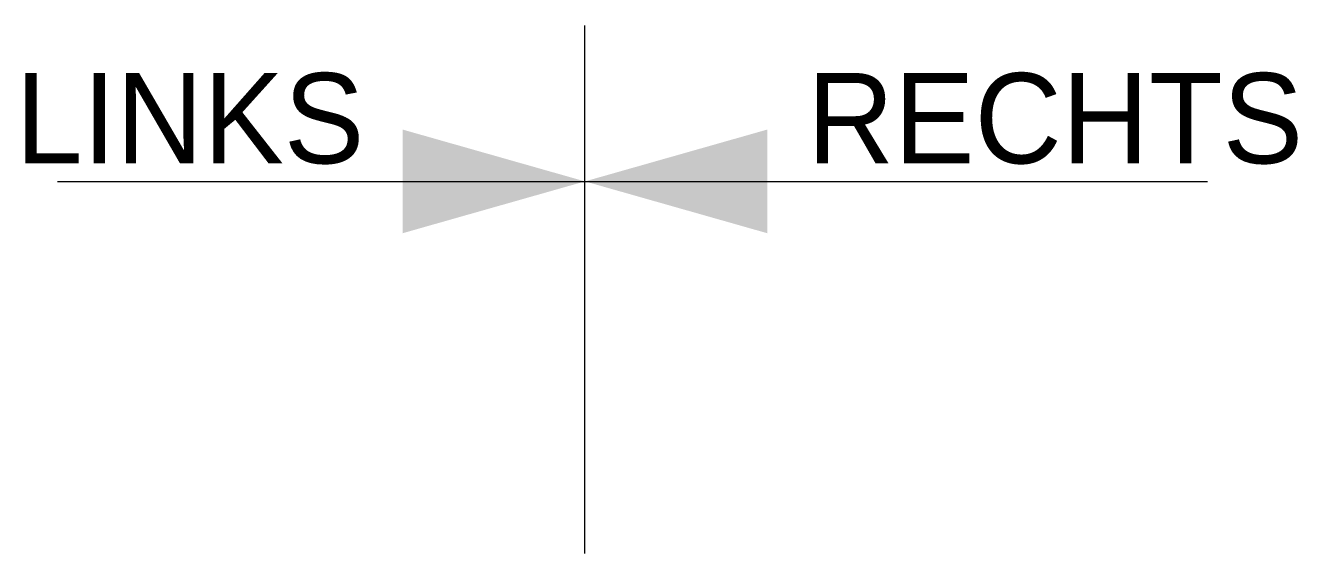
# Model space of a CAD drawing. Header units: millimetres. Extents: x -31 to 39.5, y 0 to 29.2.
import ezdxf
from ezdxf.enums import TextEntityAlignment as Align

# ---------------------------------------------------------------- set-up
doc = ezdxf.new("R2010")
doc.units = ezdxf.units.MM
doc.layers.add('AC-0100-SYMBOOL-co-25', color=7, linetype='Continuous')

msp = doc.modelspace()

# ---------------------------------------------------------------- linework, layer by layer
at = {"transparency": 33554687}
for p, q in [((-29.224, 20.612), (0, 20.612)), ((0, 20.612), (34.494, 20.612))]:
    msp.add_line(p, q, dxfattribs=at)
at = {"layer": 'AC-0100-SYMBOOL-co-25', "color": 7, "linetype": 'Continuous', "transparency": 33554687}
msp.add_line((0, 0), (0, 29.249), dxfattribs=at)
at = {"layer": 'AC-0100-SYMBOOL-co-25', "transparency": 33554687}
for points in [[(-10.106, 23.484), (0, 20.612), (-10.106, 17.74)], [(10.106, 17.74), (0, 20.612), (10.106, 23.484)]]:
    msp.add_solid(points, dxfattribs=at)

# ---------------------------------------------------------------- texts
at = {"color": 6, "transparency": 33554687}
msp.add_attdef('LINKS', text='BESTAAND', height=5, dxfattribs=at).set_placement((-12.224, 21.612), align=Align.RIGHT)
msp.add_attdef('RECHTS', (12.3, 21.612), 'NIEUW', height=5, dxfattribs=at)

doc.saveas('drawing.dxf')
